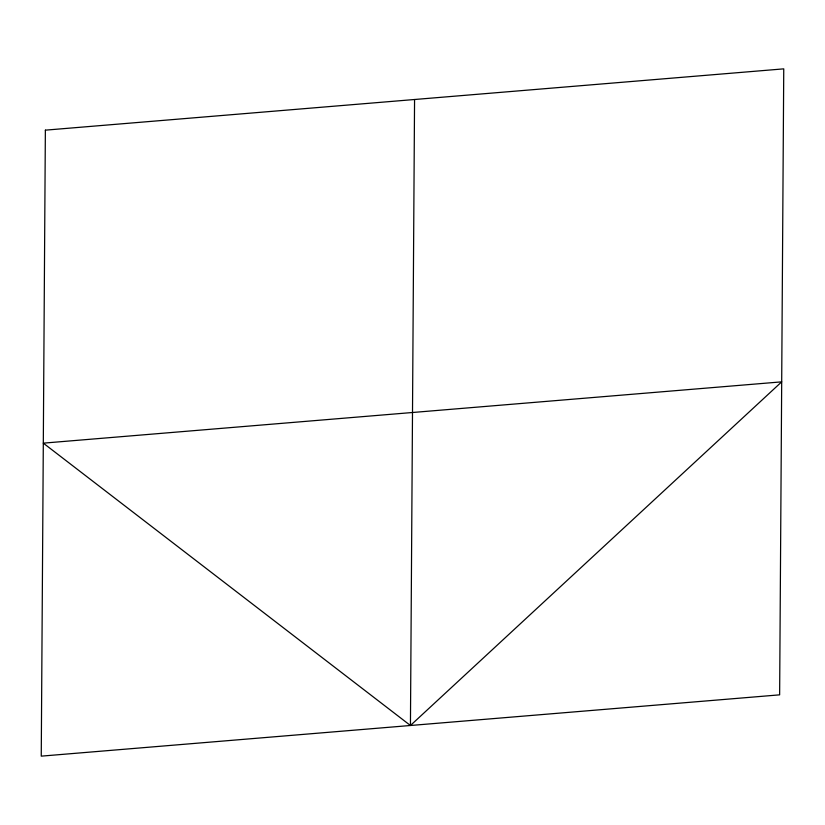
<?xml version="1.0" encoding="UTF-8"?>
<svg xmlns="http://www.w3.org/2000/svg" width="825" height="825" viewBox="0 0 825 825"><rect width="100%" height="100%" fill="white"/><g stroke="black" fill="none" stroke-linecap="round" stroke-linejoin="round"><path stroke-width="1.24" d="M410.438 725.495L781.688 381.851L43.312 443.149L410.438 725.495L414.562 99.505M45.365 130.154L41.25 756.143L779.635 694.846L783.75 68.857L45.365 130.154"/></g></svg>
